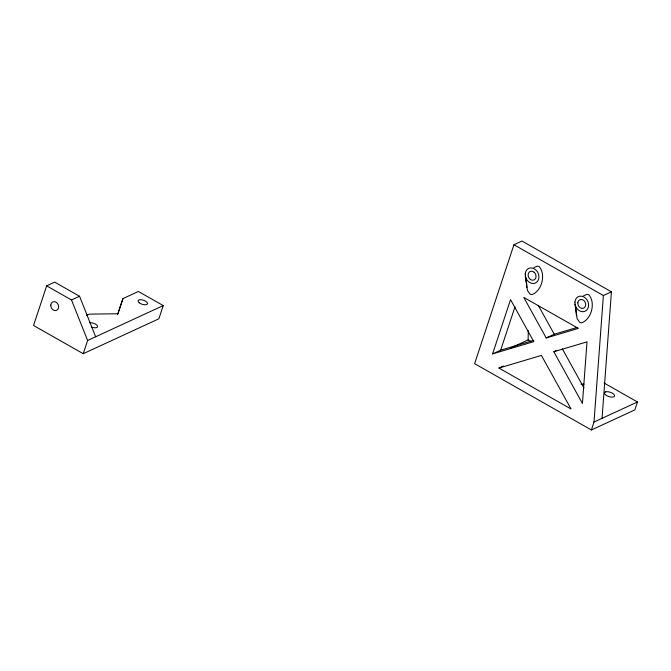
<?xml version="1.0" encoding="UTF-8"?>
<svg xmlns="http://www.w3.org/2000/svg" width="671" height="671" viewBox="0 0 671 671"><rect width="100%" height="100%" fill="white"/><g stroke="black" fill="none" stroke-linecap="round" stroke-linejoin="round"><path stroke-width="1.01" d="M530.828 341.438L528.136 339.912L528.27 330.551M611.424 291.818L521.988 241.032L513.944 244.747L474.615 363.665L591.377 429.968L594.003 422.042L603.38 295.534L611.424 291.818L602.046 418.327M95.651 336.775L79.547 296.246L54.703 282.139L46.66 285.854L33.55 325.485L83.238 353.701L158.868 318.792L163.238 305.582L138.394 291.474L122.944 298.603L117.828 313.751L89.318 314.129L86.576 315.387M83.238 353.701L87.607 340.491L71.503 299.962L46.66 285.854M122.944 298.603L117.618 314.657M492.598 353.894L510.547 299.618L533.789 341.64L492.598 353.894L500.65 350.178L533.797 340.314M500.65 350.178L515.009 306.756M604.026 382.998L637.45 401.979L634.825 409.914L591.377 429.968M533.948 267.544L537.345 266.102L539.182 266.58C546.144 274.506 541.858 291.13 531.893 294.644L530.065 294.158L527.431 290.468L525.879 277.979L526.81 287.515M583.636 295.76L587.033 294.317L588.87 294.795C595.831 302.722 591.545 319.346 581.581 322.86L579.752 322.374L577.119 318.683L575.567 306.194M71.503 299.962L79.547 296.246M87.607 340.491L163.238 305.582M510.438 348.081L528.136 339.912M546.202 337.949L578.335 328.396L523.791 297.421L546.202 337.949L554.254 334.233L577.345 327.373M498.93 368.052L541.413 355.42L571.046 409L498.93 368.052L503.401 365.989M553.827 351.73L586.999 341.866L582.436 403.464L553.827 351.73L556.511 350.488M594.003 422.042L637.45 401.979M513.944 244.747L603.38 295.534M538.31 305.414L554.254 334.233M562.373 348.92L583.955 387.947M575.005 304.181L576.498 315.731M525.318 275.966L526.727 284.076M89.713 322.776A4.94 2.13 18.3 0 1 97.521 326.022A4.94 2.13 18.3 0 1 91.432 326.995M583.988 384.122A23.2 10.023 18.3 0 1 581.061 384.106M605.77 391.847L605.032 392.166A5.251 2.265 18.3 0 0 606.181 395.294L607.272 395.932A5.251 2.265 18.3 0 0 613.294 396.972L614.032 396.662A5.251 2.265 18.3 0 0 612.355 393.198A5.251 2.265 18.3 0 0 605.77 391.847M534.158 272.292L533.219 271.654A4.63 3.791 65.2 0 0 528.48 273.248A4.63 3.791 65.2 0 0 529.989 279.119L530.929 279.757A4.63 3.791 65.2 0 0 535.668 278.163A4.63 3.791 65.2 0 0 534.158 272.292M139.258 302.806A4.94 2.13 18.3 0 0 147.276 304.114A4.94 2.13 18.3 0 0 141.782 299.803A4.94 2.13 18.3 0 0 139.258 302.806M50.77 305.095A4.63 3.791 65.2 0 0 56.423 310.413A4.63 3.791 65.2 0 0 56.943 302.839A4.63 3.791 65.2 0 0 50.77 305.095M525.225 273.936A8.052 6.593 65.2 0 0 535.047 283.179A8.052 6.593 65.2 0 0 535.953 270.002A8.052 6.593 65.2 0 0 525.225 273.936M574.913 302.151A8.052 6.593 65.2 0 0 584.735 311.394A8.052 6.593 65.2 0 0 585.64 298.218A8.052 6.593 65.2 0 0 574.913 302.151M577.823 302.856A4.63 3.791 65.2 0 0 583.435 308.232A4.63 3.791 65.2 0 0 584.022 300.675A4.63 3.791 65.2 0 0 577.823 302.856"/></g></svg>
